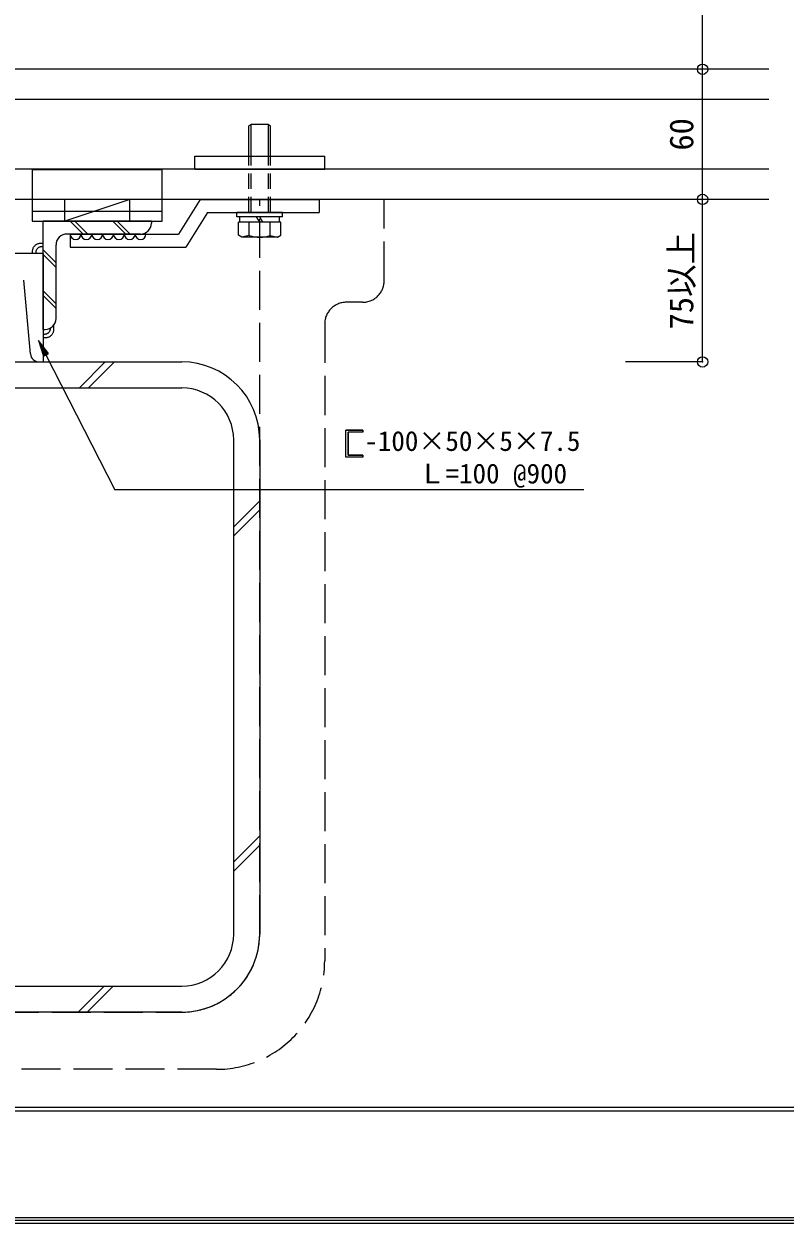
# Model space of a CAD drawing. Units: millimetres at full size, sheet at 1:6; details may follow other scales. Extents: x -1207 to 1226, y -853 to 852.
# Drawn here: x -760 to -408, y -853 to -299 of the extents above; entities that cross this region are included whole.
import ezdxf
from ezdxf.enums import TextEntityAlignment as Align

# ---------------------------------------------------------------- set-up
doc = ezdxf.new("R2010")
doc.units = ezdxf.units.MM
doc.header["$LTSCALE"] = 6
doc.header["$PDMODE"] = 32
doc.header["$PDSIZE"] = 4.8
doc.linetypes.add('DASHED1', pattern=[1.8, 1.2, -0.6])
doc.linetypes.add('DASHED3', pattern=[4, 3, -1])
for name, color, linetype, lineweight in [('0-0_WAKU', 7, 'Continuous', 9), ('0-1_AL', 5, 'Continuous', 9), ('0-2_SUNPO', 7, 'Continuous', 9), ('0-3_STEEL', 6, 'Continuous', 9), ('0-4_KANAMONO', 6, 'Continuous', 9), ('0-5_FUKUSIZA', 3, 'Continuous', 9), ('0-6_HIFUKU', 134, 'DASHED3', 9), ('0-7_KUTAI', 6, 'Continuous', 9)]:
    doc.layers.add(name, color=color, linetype=linetype, lineweight=lineweight)
doc.styles.add('ＭＳ ゴシック', font='')
doc.styles.get('ＭＳ ゴシック').set_extended_font_data('MS Gothic')

msp = doc.modelspace()

# ---------------------------------------------------------------- linework, layer by layer
at = {"layer": '0-0_WAKU'}
for p, q in [((-1204.75, -799.293), (1209.25, -799.293)), ((-1204.75, -800.993), (1209.25, -800.993)), ((1210.457, -851.5), (-1205.957, -851.5)), ((1209.25, -850.293), (-1204.75, -850.293)), ((-1207.164, -852.707), (1211.664, -852.707))]:
    msp.add_line(p, q, dxfattribs=at)
at = {"layer": '0-1_AL'}
for p, q in [((-415.854, -320.411), (-790.885, -320.411)), ((-415.854, -334.411), (-790.885, -334.411)), ((-415.854, -366.411), (-790.885, -366.411)), ((-415.854, -380.411), (-790.885, -380.411))]:
    msp.add_line(p, q, dxfattribs=at)
at = {"layer": '0-2_SUNPO'}
for p, q in [((-446.407, -320.411), (-446.407, -120.408)), ((-446.407, -320.411), (-482.016, -320.411)), ((-446.407, -380.411), (-446.407, -320.411)), ((-446.407, -380.411), (-482.016, -380.411)), ((-446.407, -455.412), (-446.407, -380.411)), ((-752.97, -445.488), (-750.675, -452.737)), ((-748.448, -451.601), (-752.97, -445.488)), ((-752.959, -445.522), (-752.945, -445.522)), ((-752.943, -445.572), (-752.908, -445.572)), ((-752.927, -445.622), (-752.871, -445.622)), ((-752.912, -445.672), (-752.834, -445.672)), ((-752.896, -445.722), (-752.797, -445.722)), ((-752.88, -445.772), (-752.76, -445.772)), ((-752.864, -445.822), (-752.723, -445.822)), ((-752.848, -445.872), (-752.686, -445.872)), ((-752.832, -445.922), (-752.649, -445.922)), ((-752.817, -445.972), (-752.612, -445.972)), ((-752.801, -446.022), (-752.575, -446.022)), ((-752.785, -446.072), (-752.538, -446.072)), ((-752.769, -446.122), (-752.501, -446.122)), ((-752.753, -446.172), (-752.464, -446.172)), ((-752.738, -446.222), (-752.427, -446.222)), ((-752.722, -446.272), (-752.39, -446.272)), ((-752.706, -446.322), (-752.353, -446.322)), ((-752.69, -446.372), (-752.316, -446.372)), ((-752.674, -446.422), (-752.279, -446.422)), ((-752.658, -446.472), (-752.242, -446.472)), ((-752.643, -446.522), (-752.205, -446.522)), ((-752.627, -446.572), (-752.168, -446.572)), ((-752.611, -446.622), (-752.131, -446.622)), ((-752.595, -446.672), (-752.094, -446.672)), ((-752.579, -446.722), (-752.057, -446.722)), ((-752.564, -446.772), (-752.02, -446.772)), ((-752.548, -446.822), (-751.983, -446.822)), ((-752.532, -446.872), (-751.946, -446.872)), ((-752.516, -446.922), (-751.909, -446.922)), ((-752.5, -446.972), (-751.872, -446.972)), ((-752.484, -447.022), (-751.835, -447.022)), ((-752.468, -447.072), (-751.798, -447.072)), ((-752.453, -447.122), (-751.761, -447.122)), ((-752.437, -447.172), (-751.724, -447.172)), ((-752.421, -447.222), (-751.687, -447.222)), ((-752.405, -447.272), (-751.65, -447.272)), ((-752.389, -447.322), (-751.613, -447.322)), ((-752.373, -447.372), (-751.576, -447.372)), ((-752.358, -447.422), (-751.539, -447.422)), ((-752.342, -447.472), (-751.502, -447.472)), ((-752.326, -447.522), (-751.465, -447.522)), ((-752.31, -447.572), (-751.428, -447.572)), ((-752.294, -447.622), (-751.391, -447.622)), ((-752.278, -447.672), (-751.354, -447.672)), ((-752.263, -447.722), (-751.317, -447.722)), ((-752.247, -447.773), (-751.28, -447.773)), ((-752.231, -447.823), (-751.243, -447.823)), ((-752.215, -447.873), (-751.206, -447.873)), ((-752.199, -447.923), (-751.169, -447.923)), ((-752.184, -447.972), (-751.132, -447.972)), ((-752.168, -448.022), (-751.095, -448.022)), ((-752.152, -448.072), (-751.059, -448.072)), ((-752.136, -448.122), (-751.021, -448.122)), ((-752.12, -448.172), (-750.985, -448.172)), ((-752.104, -448.222), (-750.948, -448.222)), ((-752.089, -448.272), (-750.911, -448.272)), ((-752.073, -448.322), (-750.874, -448.322)), ((-752.057, -448.372), (-750.837, -448.372)), ((-752.041, -448.422), (-750.8, -448.422)), ((-752.025, -448.472), (-750.763, -448.472)), ((-752.01, -448.522), (-750.726, -448.522)), ((-751.994, -448.572), (-750.689, -448.572)), ((-751.978, -448.622), (-750.652, -448.622)), ((-751.962, -448.672), (-750.615, -448.672)), ((-751.946, -448.722), (-750.578, -448.722)), ((-751.93, -448.772), (-750.541, -448.772)), ((-751.915, -448.822), (-750.504, -448.822)), ((-751.899, -448.872), (-750.467, -448.872)), ((-751.883, -448.922), (-750.43, -448.922)), ((-751.867, -448.972), (-750.393, -448.972)), ((-751.851, -449.022), (-750.356, -449.022)), ((-751.835, -449.072), (-750.319, -449.072)), ((-751.82, -449.122), (-750.282, -449.122)), ((-751.804, -449.172), (-750.245, -449.172)), ((-751.788, -449.222), (-750.208, -449.222)), ((-751.772, -449.272), (-750.171, -449.272)), ((-751.756, -449.322), (-750.134, -449.322)), ((-751.74, -449.372), (-750.097, -449.372)), ((-751.725, -449.422), (-750.06, -449.422)), ((-751.709, -449.472), (-750.023, -449.472)), ((-751.693, -449.522), (-749.986, -449.522)), ((-751.677, -449.572), (-749.949, -449.572)), ((-751.661, -449.622), (-749.912, -449.622)), ((-751.645, -449.672), (-749.875, -449.672)), ((-751.63, -449.722), (-749.838, -449.722)), ((-751.614, -449.772), (-749.801, -449.772)), ((-751.598, -449.822), (-749.764, -449.822)), ((-751.582, -449.872), (-749.727, -449.872)), ((-751.566, -449.922), (-749.69, -449.922)), ((-751.551, -449.972), (-749.653, -449.972)), ((-751.535, -450.022), (-749.616, -450.022)), ((-751.519, -450.072), (-749.579, -450.072)), ((-751.503, -450.122), (-749.542, -450.122)), ((-751.487, -450.172), (-749.505, -450.172)), ((-751.471, -450.222), (-749.468, -450.222)), ((-751.456, -450.272), (-749.431, -450.272)), ((-751.44, -450.322), (-749.394, -450.322)), ((-751.424, -450.372), (-749.357, -450.372)), ((-751.408, -450.422), (-749.32, -450.422)), ((-751.392, -450.473), (-749.283, -450.473)), ((-751.376, -450.523), (-749.246, -450.523)), ((-751.361, -450.573), (-749.209, -450.573)), ((-751.345, -450.623), (-749.172, -450.623)), ((-751.329, -450.672), (-749.135, -450.672)), ((-751.313, -450.722), (-749.098, -450.722)), ((-751.297, -450.772), (-749.061, -450.772)), ((-751.281, -450.822), (-749.024, -450.822)), ((-751.266, -450.872), (-748.987, -450.872)), ((-751.25, -450.922), (-748.95, -450.922)), ((-751.234, -450.972), (-748.914, -450.972)), ((-751.218, -451.022), (-748.876, -451.022)), ((-751.202, -451.072), (-748.84, -451.072)), ((-751.186, -451.122), (-748.803, -451.122)), ((-751.171, -451.172), (-748.765, -451.172)), ((-751.155, -451.222), (-748.729, -451.222)), ((-751.139, -451.272), (-748.691, -451.272)), ((-751.123, -451.322), (-748.655, -451.322)), ((-751.107, -451.372), (-748.618, -451.372)), ((-751.091, -451.422), (-748.581, -451.422)), ((-751.076, -451.472), (-748.544, -451.472)), ((-751.06, -451.522), (-748.507, -451.522)), ((-751.044, -451.572), (-748.47, -451.572)), ((-751.028, -451.622), (-748.49, -451.622)), ((-751.012, -451.672), (-748.588, -451.672)), ((-750.997, -451.722), (-748.686, -451.722)), ((-750.981, -451.772), (-748.784, -451.772)), ((-750.965, -451.822), (-748.882, -451.822)), ((-750.949, -451.872), (-748.98, -451.872)), ((-750.933, -451.922), (-749.078, -451.922)), ((-750.917, -451.972), (-749.176, -451.972)), ((-750.902, -452.022), (-749.274, -452.022)), ((-750.886, -452.072), (-749.372, -452.072)), ((-750.87, -452.122), (-749.47, -452.122)), ((-750.854, -452.172), (-749.568, -452.172)), ((-750.838, -452.222), (-749.666, -452.222)), ((-750.823, -452.272), (-749.764, -452.272)), ((-750.807, -452.322), (-749.862, -452.322)), ((-750.791, -452.372), (-749.96, -452.372)), ((-750.775, -452.422), (-750.058, -452.422)), ((-750.759, -452.472), (-750.157, -452.472)), ((-750.743, -452.522), (-750.255, -452.522)), ((-750.727, -452.572), (-750.353, -452.572)), ((-750.712, -452.622), (-750.451, -452.622)), ((-750.696, -452.672), (-750.548, -452.672)), ((-750.68, -452.722), (-750.646, -452.722)), ((-750.675, -452.737), (-748.448, -451.601)), ((-749.562, -452.169), (-717.823, -514.392)), ((-446.407, -455.412), (-482.016, -455.412)), ((-609.98, -486.97), (-611.132, -486.97)), ((-609.98, -498.446), (-609.98, -487.9)), ((-501.258, -514.392), (-717.823, -514.392))]:
    msp.add_line(p, q, dxfattribs=at)
msp.add_lwpolyline([(-611.132, -499.362), (-611.132, -486.97), (-603.342, -486.97), (-603.342, -487.9), (-609.98, -487.9), (-609.98, -498.446), (-603.342, -498.446), (-603.342, -499.362)], close=True, dxfattribs=at)
for points in [[(-603.342, -487.9), (-603.342, -486.97), (-609.98, -486.97)], [(-603.342, -499.362), (-603.342, -498.446), (-609.98, -498.446)]]:
    msp.add_lwpolyline(points, dxfattribs=at)
for p in [(-446.407, -320.411), (-446.407, -380.411), (-446.407, -455.412)]:
    msp.add_point(p, dxfattribs=at)
at = {"layer": '0-3_STEEL', "color": 134}
for p, q in [((-710.885, -380.411), (-740.885, -380.411)), ((-710.885, -390.411), (-710.885, -380.411)), ((-710.885, -390.411), (-740.885, -390.411))]:
    msp.add_line(p, q, dxfattribs=at)
at = {"layer": '0-3_STEEL'}
for p, q in [((-750.885, -440.411), (-750.885, -390.411)), ((-700.885, -390.411), (-750.885, -390.411)), ((-732.355, -396.411), (-738.355, -390.411)), ((-730.235, -396.411), (-736.235, -390.411)), ((-712.745, -396.411), (-718.745, -390.411)), ((-710.625, -396.411), (-716.625, -390.411)), ((-700.885, -390.411), (-700.885, -391.411)), ((-705.885, -396.411), (-739.885, -396.411)), ((-744.885, -409.741), (-750.885, -403.741)), ((-744.885, -435.411), (-744.885, -401.411)), ((-744.885, -411.861), (-750.885, -405.861)), ((-744.885, -428.641), (-750.885, -422.641)), ((-744.885, -430.761), (-750.885, -424.761)), ((-750.885, -440.411), (-749.885, -440.411))]:
    msp.add_line(p, q, dxfattribs=at)
at = {"layer": '0-3_STEEL', "color": 134}
msp.add_lwpolyline([(-710.885, -380.411), (-740.885, -390.411), (-740.885, -380.411)], dxfattribs=at)
at = {"layer": '0-3_STEEL'}
for centre, start, end in [((-705.885, -391.411), 270, 0), ((-739.885, -401.411), 90, 180), ((-749.885, -435.411), 270, 0)]:
    msp.add_arc(centre, 5, start, end, dxfattribs=at)
at = {"layer": '0-4_KANAMONO'}
for p, q in [((-655.885, -360.411), (-655.885, -346.434)), ((-654.884, -345.858), (-655.884, -346.434)), ((-646.885, -345.858), (-654.885, -345.858)), ((-654.885, -360.411), (-654.885, -345.858)), ((-646.885, -345.858), (-645.885, -346.434)), ((-646.885, -360.411), (-646.885, -345.858)), ((-645.885, -360.411), (-645.885, -346.434)), ((-680.885, -360.411), (-620.885, -360.411)), ((-680.885, -366.411), (-680.885, -360.411)), ((-620.885, -366.411), (-620.885, -360.411)), ((-755.885, -366.836), (-755.885, -390.411)), ((-695.885, -366.836), (-755.885, -366.836)), ((-695.885, -390.411), (-695.885, -366.836)), ((-680.885, -366.411), (-620.885, -366.411)), ((-678.385, -380.411), (-688.385, -396.411)), ((-678.385, -380.411), (-623.385, -380.411)), ((-623.385, -380.411), (-623.385, -386.411)), ((-695.885, -386.042), (-755.743, -386.042)), ((-675.059, -386.411), (-685.059, -402.411)), ((-675.059, -386.411), (-623.385, -386.411)), ((-640.385, -386.411), (-661.385, -386.411)), ((-661.385, -388.409), (-661.385, -386.411)), ((-640.385, -388.409), (-640.385, -386.411)), ((-755.885, -390.411), (-695.885, -390.411)), ((-640.385, -388.409), (-661.385, -388.409)), ((-660.7, -397.007), (-660.7, -390.911)), ((-641.07, -390.911), (-660.7, -390.911)), ((-660.085, -390.911), (-660.085, -388.409)), ((-655.792, -397.085), (-655.792, -390.911)), ((-650.885, -390.911), (-652.328, -388.409)), ((-649.441, -390.911), (-650.885, -388.409)), ((-645.977, -397.085), (-645.977, -390.911)), ((-641.685, -390.911), (-641.685, -388.409)), ((-641.07, -397.007), (-641.07, -390.911)), ((-738.385, -396.411), (-738.385, -402.411)), ((-738.385, -396.411), (-688.385, -396.411)), ((-659.135, -397.91), (-660.7, -397.007)), ((-642.635, -397.91), (-659.135, -397.91)), ((-655.792, -397.085), (-659.134, -397.91)), ((-645.977, -397.085), (-642.635, -397.91)), ((-642.634, -397.91), (-641.069, -397.007)), ((-738.385, -402.411), (-685.059, -402.411))]:
    msp.add_line(p, q, dxfattribs=at)
at = {"layer": '0-4_KANAMONO', "linetype": 'DASHED1'}
for p, q in [((-655.885, -386.411), (-655.885, -360.411)), ((-654.885, -386.411), (-654.885, -360.411)), ((-646.885, -386.411), (-646.885, -360.411)), ((-645.885, -386.411), (-645.885, -360.411))]:
    msp.add_line(p, q, dxfattribs=at)
at = {"layer": '0-4_KANAMONO'}
msp.add_arc((-650.885, -382.91), 15, 250.90302, 289.097, dxfattribs=at)
at = {"layer": '0-5_FUKUSIZA'}
for p, q in [((-749.348, -442.554), (-749.555, -442.614)), ((-749.143, -442.475), (-749.348, -442.554)), ((-748.943, -442.373), (-749.143, -442.475)), ((-748.751, -442.252), (-748.943, -442.373)), ((-748.568, -442.112), (-748.751, -442.252)), ((-748.397, -441.956), (-748.568, -442.112)), ((-748.24, -441.785), (-748.397, -441.956)), ((-748.1, -441.603), (-748.24, -441.785)), ((-747.978, -441.411), (-748.1, -441.603)), ((-747.876, -441.212), (-747.978, -441.411)), ((-747.796, -441.008), (-747.876, -441.212)), ((-747.736, -440.802), (-747.796, -441.008)), ((-747.693, -440.599), (-747.736, -440.802)), ((-747.665, -440.403), (-747.693, -440.599)), ((-747.647, -440.219), (-747.665, -440.403)), ((-747.638, -440.05), (-747.647, -440.219)), ((-747.635, -439.9), (-747.638, -440.05)), ((-746.529, -442.377), (-746.713, -442.665)), ((-746.377, -442.078), (-746.529, -442.377)), ((-746.257, -441.771), (-746.377, -442.078)), ((-746.167, -441.462), (-746.257, -441.771)), ((-746.102, -441.158), (-746.167, -441.462)), ((-746.059, -440.865), (-746.102, -441.158)), ((-746.033, -440.588), (-746.059, -440.865)), ((-746.019, -440.335), (-746.033, -440.588)), ((-746.014, -440.112), (-746.019, -440.335)), ((-746.013, -439.924), (-746.014, -440.112)), ((-746.013, -438.576), (-746.013, -439.924)), ((-750.459, -442.715), (-750.885, -442.716)), ((-750.248, -444.337), (-750.885, -444.338)), ((-750.309, -442.712), (-750.459, -442.715)), ((-750.14, -442.703), (-750.309, -442.712)), ((-750.024, -444.332), (-750.248, -444.337)), ((-749.955, -442.686), (-750.14, -442.703)), ((-749.77, -444.319), (-750.024, -444.332)), ((-749.758, -442.657), (-749.955, -442.686)), ((-749.493, -444.292), (-749.77, -444.319)), ((-749.555, -442.614), (-749.758, -442.657)), ((-749.199, -444.249), (-749.493, -444.292)), ((-748.895, -444.185), (-749.199, -444.249)), ((-748.585, -444.095), (-748.895, -444.185)), ((-748.278, -443.975), (-748.585, -444.095)), ((-747.978, -443.823), (-748.278, -443.975)), ((-747.689, -443.64), (-747.978, -443.823)), ((-747.415, -443.429), (-747.689, -443.64)), ((-747.159, -443.194), (-747.415, -443.429)), ((-746.924, -442.939), (-747.159, -443.194)), ((-746.713, -442.665), (-746.924, -442.939))]:
    msp.add_line(p, q, dxfattribs=at)
for points in [[(-755.756, -405.411), (-755.756, -404.964), (-755.755, -404.776), (-755.751, -404.552), (-755.737, -404.299), (-755.711, -404.023), (-755.668, -403.729), (-755.603, -403.425), (-755.513, -403.117), (-755.393, -402.81), (-755.24, -402.51), (-755.057, -402.222), (-754.846, -401.949), (-754.611, -401.693), (-754.354, -401.458), (-754.08, -401.248), (-753.792, -401.065), (-753.492, -400.912), (-753.184, -400.793), (-752.875, -400.703), (-752.57, -400.638), (-752.276, -400.595), (-751.999, -400.569), (-751.746, -400.555), (-751.522, -400.55), (-750.885, -400.55)], [(-754.135, -405.411), (-754.135, -405.112), (-754.135, -404.987), (-754.131, -404.838), (-754.123, -404.669), (-754.105, -404.484), (-754.076, -404.289), (-754.033, -404.086), (-753.973, -403.88), (-753.893, -403.675), (-753.792, -403.476), (-753.67, -403.284), (-753.529, -403.102), (-753.372, -402.932), (-753.202, -402.776), (-753.019, -402.636), (-752.826, -402.514), (-752.626, -402.413), (-752.421, -402.333), (-752.215, -402.273), (-752.011, -402.231), (-751.815, -402.202), (-751.63, -402.184), (-751.46, -402.175), (-751.311, -402.172), (-750.885, -402.172)]]:
    msp.add_lwpolyline(points, dxfattribs=at)
for centre in [(-735.885, -396.411), (-730.885, -396.411), (-725.885, -396.411), (-720.885, -396.411), (-715.885, -396.411), (-710.885, -396.411), (-705.885, -396.411)]:
    msp.add_arc(centre, 2.5, 180, 0, dxfattribs=at)
at = {"layer": '0-6_HIFUKU'}
for p, q in [((-650.884, -719.411), (-650.884, -380.411)), ((-593.385, -417.91), (-593.385, -380.411)), ((-603.385, -427.91), (-610.885, -427.91)), ((-620.885, -437.91), (-620.885, -731.797)), ((-914.885, -755.411), (-686.884, -755.411)), ((-670.884, -781.797), (-930.885, -781.797))]:
    msp.add_line(p, q, dxfattribs=at)
for centre, radius, start, end in [((-603.385, -417.91), 10, 270, 0), ((-610.885, -437.91), 10, 90, 180), ((-686.884, -719.411), 36, 269.99994, 0), ((-670.884, -731.797), 50, 270, 0)]:
    msp.add_arc(centre, radius, start, end, dxfattribs=at)
at = {"layer": '0-7_KUTAI'}
for p, q in [((-750.885, -405.411), (-850.885, -405.411)), ((-750.885, -405.411), (-850.885, -405.411)), ((-750.885, -405.411), (-750.885, -455.411)), ((-750.885, -405.411), (-750.885, -455.411)), ((-756.736, -451.76), (-759.714, -417.714)), ((-914.885, -455.411), (-686.884, -455.411)), ((-752.751, -455.411), (-751.482, -455.411)), ((-751.482, -455.411), (-750.885, -455.411)), ((-751.482, -455.411), (-750.885, -455.411)), ((-722.152, -455.411), (-734.152, -467.411)), ((-717.909, -455.411), (-729.909, -467.411)), ((-914.885, -467.411), (-686.884, -467.411)), ((-662.885, -719.411), (-662.885, -491.412)), ((-650.885, -491.412), (-650.885, -719.411)), ((-650.885, -519.454), (-662.885, -531.454)), ((-650.885, -523.696), (-662.885, -535.696)), ((-650.885, -674.106), (-662.885, -686.106)), ((-650.885, -678.349), (-662.885, -690.349)), ((-914.885, -743.411), (-686.884, -743.411)), ((-722.703, -743.411), (-734.703, -755.411)), ((-718.461, -743.411), (-730.46, -755.411)), ((-686.884, -755.411), (-914.885, -755.411))]:
    msp.add_line(p, q, dxfattribs=at)
for centre, radius, start, end in [((-752.751, -451.411), 4, 184.99998, 269.99998), ((-686.884, -491.412), 36, 0, 90), ((-686.884, -491.412), 24, 0, 90), ((-686.884, -719.411), 24, 270, 0), ((-686.884, -719.411), 36, 270, 0)]:
    msp.add_arc(centre, radius, start, end, dxfattribs=at)

# ---------------------------------------------------------------- texts
at = {"layer": '0-2_SUNPO', "style": 'ＭＳ ゴシック'}
for s, p in [('60', (-447.407, -357.911)), ('75以上', (-447.407, -440.411))]:
    msp.add_text(s, height=11, rotation=90, dxfattribs=at).set_placement(p, align=Align.BOTTOM_LEFT)
for s, p in [('\u3000-100×50×5×7.5', (-615.076, -499.237)), ('Ｌ=100 @900', (-577.583, -514.237))]:
    msp.add_text(s, height=9.164, dxfattribs=at).set_placement(p, align=Align.BOTTOM_LEFT)

doc.saveas('drawing.dxf')
